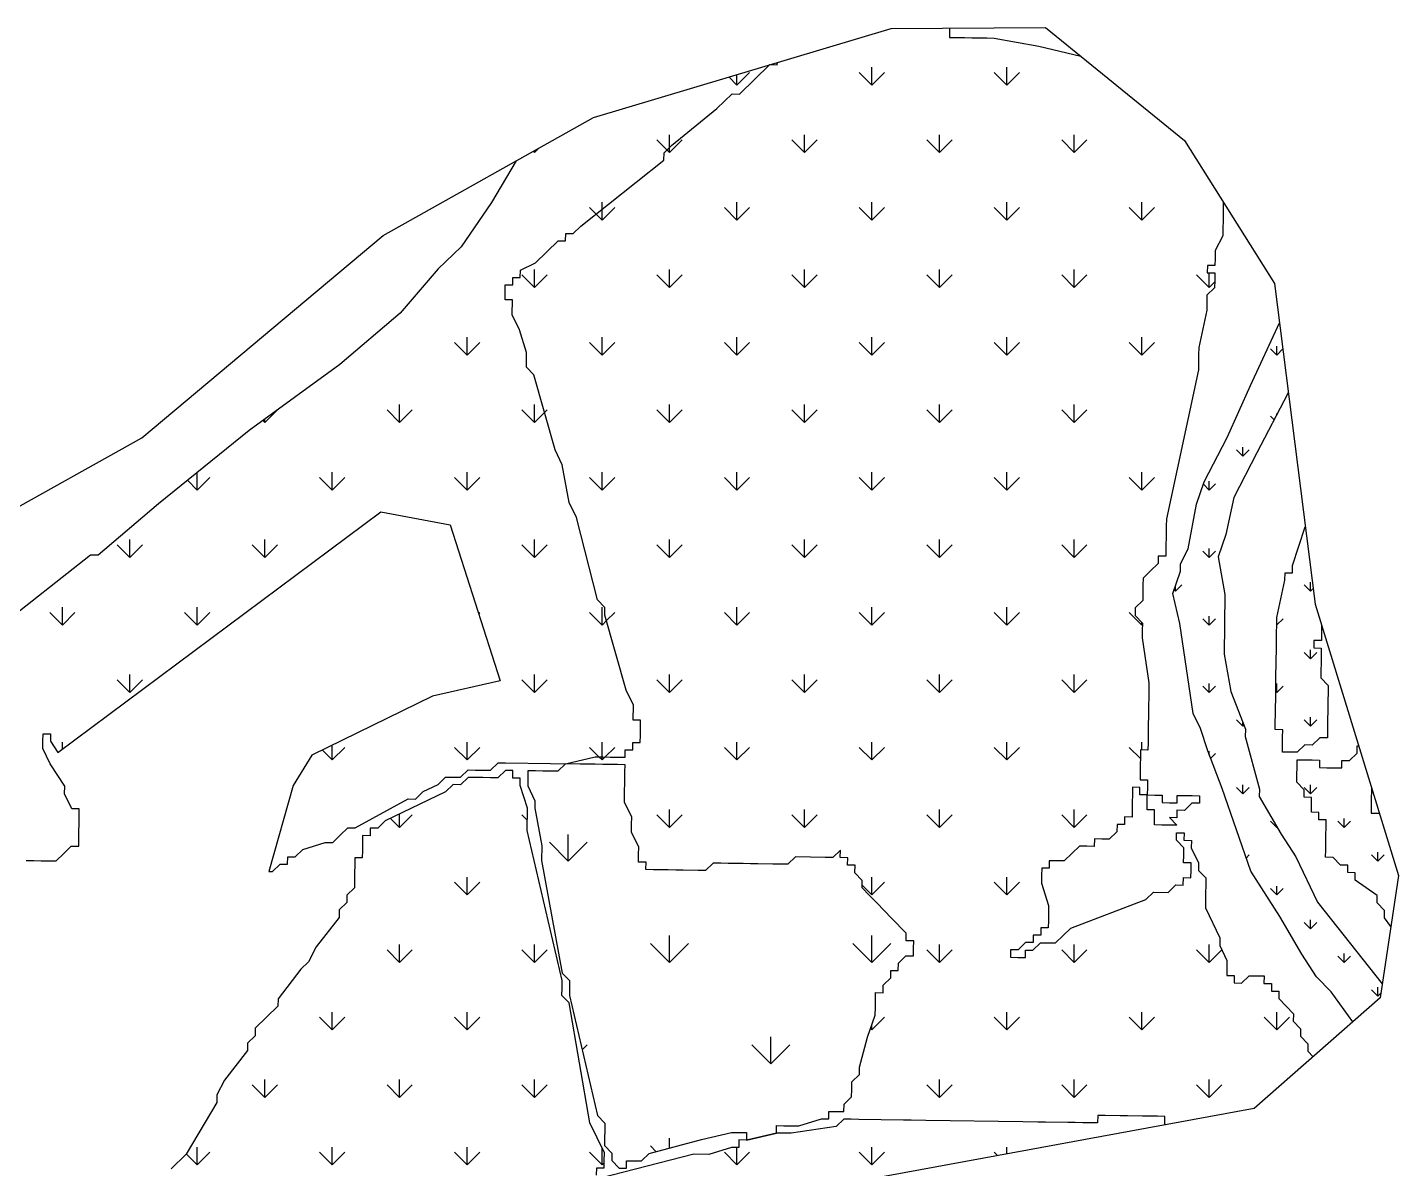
# Model space of a CAD drawing. Header units: metres. Extents: x 264905 to 276210, y 2136098 to 2155975.
# Drawn here: x 266695 to 267425, y 2155367 to 2155975 of the extents above; entities that cross this region are included whole.
import ezdxf

# ---------------------------------------------------------------- set-up
doc = ezdxf.new("R2010")
doc.units = ezdxf.units.M
doc.layers.add('MANGROOVES', color=112, linetype='Continuous')
doc.layers.add('village', color=3, linetype='Continuous')

msp = doc.modelspace()

# ---------------------------------------------------------------- linework, layer by layer
at = {"layer": 'MANGROOVES'}
for p, q in [((267186.01, 2155973.32), (267185.95, 2155969.35)), ((267186.02, 2155974.32), (267186.01, 2155973.32)), ((267185.95, 2155969.35), (267189.92, 2155969.29)), ((267189.92, 2155969.29), (267193.9, 2155969.23)), ((267193.9, 2155969.23), (267197.87, 2155969.17)), ((267197.87, 2155969.17), (267201.85, 2155969.11)), ((267201.85, 2155969.11), (267205.82, 2155969.05)), ((267205.82, 2155969.05), (267209.8, 2155968.99)), ((267209.8, 2155968.99), (267233.59, 2155964.66)), ((267233.59, 2155964.66), (267255.94, 2155959.34)), ((267074.18, 2155939.19), (267090.31, 2155954.86)), ((267090.31, 2155954.86), (267094.29, 2155954.8)), ((267094.29, 2155954.8), (267094.31, 2155956)), ((267062.14, 2155931.42), (267066.17, 2155935.34)), ((267066.17, 2155935.34), (267070.2, 2155939.25)), ((267070.2, 2155939.25), (267074.18, 2155939.19)), ((267037.99, 2155911.89), (267062.14, 2155931.42)), ((267033.9, 2155904), (267033.96, 2155907.98)), ((267033.96, 2155907.98), (267037.99, 2155911.89)), ((266955.18, 2155903.6), (266942.12, 2155881.51)), ((266989.64, 2155868.87), (267033.9, 2155904)), ((266942.12, 2155881.51), (266925.87, 2155857.89)), ((267331.75, 2155881.74), (267331.6, 2155871.75)), ((267331.6, 2155871.75), (267331.54, 2155867.77)), ((266981.58, 2155861.04), (266981.63, 2155865.01)), ((266981.63, 2155865.01), (266985.61, 2155864.96)), ((266985.61, 2155864.96), (266989.64, 2155868.87)), ((267331.49, 2155863.8), (267327.39, 2155855.91)), ((267331.54, 2155867.77), (267331.49, 2155863.8)), ((266925.87, 2155857.89), (266913.77, 2155846.14)), ((266965.5, 2155849.35), (266977.6, 2155861.1)), ((266977.6, 2155861.1), (266981.58, 2155861.04)), ((267327.39, 2155855.91), (267327.33, 2155851.93)), ((266957.49, 2155845.49), (266965.5, 2155849.35)), ((267323.3, 2155848.02), (267323.24, 2155844.04)), ((267327.27, 2155847.96), (267323.3, 2155848.02)), ((267327.33, 2155851.93), (267327.27, 2155847.96)), ((266913.77, 2155846.14), (266893.54, 2155822.58)), ((266953.4, 2155837.6), (266953.46, 2155841.57)), ((266953.46, 2155841.57), (266957.43, 2155841.51)), ((266957.43, 2155841.51), (266957.49, 2155845.49)), ((267323.24, 2155844.04), (267327.22, 2155843.98)), ((267327.16, 2155840.01), (267327.1, 2155836.03)), ((267327.22, 2155843.98), (267327.16, 2155840.01)), ((266949.3, 2155829.71), (266949.36, 2155833.68)), ((266949.36, 2155833.68), (266949.42, 2155837.66)), ((266949.42, 2155837.66), (266953.4, 2155837.6)), ((267327.1, 2155836.03), (267323.06, 2155832.11)), ((266953.28, 2155829.65), (266949.3, 2155829.71)), ((266953.16, 2155821.7), (266953.28, 2155829.65)), ((267323.06, 2155832.11), (267322.95, 2155824.16)), ((266893.54, 2155822.58), (266861.33, 2155795.22)), ((266957.02, 2155813.69), (266953.16, 2155821.7)), ((267322.95, 2155824.16), (267318.68, 2155804.34)), ((266960.82, 2155801.7), (266957.02, 2155813.69)), ((267346.21, 2155784.05), (267361.66, 2155817.49)), ((267318.68, 2155804.34), (267318.62, 2155800.37)), ((266960.7, 2155793.75), (266960.82, 2155801.7)), ((267318.56, 2155796.39), (267318.5, 2155792.42)), ((267318.62, 2155800.37), (267318.56, 2155796.39)), ((266861.33, 2155795.22), (266813.1, 2155760.15)), ((266964.61, 2155789.71), (266960.7, 2155793.75)), ((266975.95, 2155749.78), (266964.61, 2155789.71)), ((267318.5, 2155792.42), (267301.42, 2155713.14)), ((267333.87, 2155756.4), (267346.21, 2155784.05)), ((267366.02, 2155779.78), (267349.65, 2155748.21)), ((267366.35, 2155780.41), (267366.02, 2155779.78)), ((266813.1, 2155760.15), (266764.81, 2155721.1)), ((267321.59, 2155732.72), (267333.87, 2155756.4)), ((266979.81, 2155741.77), (266975.95, 2155749.78)), ((267349.65, 2155748.21), (267337.37, 2155724.54)), ((266983.49, 2155721.84), (266979.81, 2155741.77)), ((267317.44, 2155720.86), (267321.59, 2155732.72)), ((267337.37, 2155724.54), (267333.1, 2155704.72)), ((266711.16, 2155588.69), (266883.16, 2155716.84)), ((266764.81, 2155721.1), (266732.6, 2155693.75)), ((266883.16, 2155716.84), (266920.09, 2155709.93)), ((266987.34, 2155713.83), (266983.49, 2155721.84)), ((267313.11, 2155697.06), (267317.44, 2155720.86)), ((266920.09, 2155709.93), (266946.64, 2155626.83)), ((266998.62, 2155669.92), (266987.34, 2155713.83)), ((267301.36, 2155709.17), (267301.3, 2155705.19)), ((267301.42, 2155713.14), (267301.36, 2155709.17)), ((267368.64, 2155688.29), (267375.39, 2155708.83)), ((267301.3, 2155705.19), (267301.18, 2155697.24)), ((267333.1, 2155704.72), (267328.95, 2155692.85)), ((267301.18, 2155697.24), (267301.12, 2155693.26)), ((267309.02, 2155689.17), (267313.11, 2155697.06)), ((266728.62, 2155693.81), (266664.25, 2155643.07)), ((266732.6, 2155693.75), (266728.62, 2155693.81)), ((267297.09, 2155689.35), (267293.06, 2155685.43)), ((267297.15, 2155693.32), (267297.09, 2155689.35)), ((267301.12, 2155693.26), (267297.15, 2155693.32)), ((267308.96, 2155685.2), (267309.02, 2155689.17)), ((267328.95, 2155692.85), (267332.63, 2155672.91)), ((267368.58, 2155684.31), (267368.64, 2155688.29)), ((267289.02, 2155681.51), (267288.96, 2155677.54)), ((267293.06, 2155685.43), (267289.02, 2155681.51)), ((267304.8, 2155673.33), (267308.96, 2155685.2)), ((267360.28, 2155660.58), (267364.55, 2155680.39)), ((267364.55, 2155680.39), (267364.61, 2155684.37)), ((267364.61, 2155684.37), (267368.58, 2155684.31)), ((267288.9, 2155673.56), (267288.85, 2155669.59)), ((267288.96, 2155677.54), (267288.9, 2155673.56)), ((267308.54, 2155657.37), (267304.8, 2155673.33)), ((267332.63, 2155672.91), (267332.16, 2155641.11)), ((267002.53, 2155665.88), (266998.62, 2155669.92)), ((267002.48, 2155661.91), (267002.53, 2155665.88)), ((267284.81, 2155665.67), (267284.75, 2155661.7)), ((267288.85, 2155669.59), (267284.81, 2155665.67)), ((267013.81, 2155621.98), (267002.48, 2155661.91)), ((267284.75, 2155661.7), (267288.67, 2155657.66)), ((267288.67, 2155657.66), (267288.61, 2155653.69)), ((267312.16, 2155633.45), (267308.54, 2155657.37)), ((267360.22, 2155656.6), (267360.28, 2155660.58)), ((267288.61, 2155653.69), (267288.55, 2155649.71)), ((267360.1, 2155648.65), (267360.16, 2155652.62)), ((267360.16, 2155652.62), (267360.22, 2155656.6)), ((267384.01, 2155652.27), (267383.95, 2155648.29)), ((267384.07, 2155656.25), (267384.01, 2155652.27)), ((267384.07, 2155656.41), (267384.07, 2155656.25)), ((267288.55, 2155649.71), (267292.17, 2155625.8)), ((267359.8, 2155628.77), (267360.04, 2155644.67)), ((267360.04, 2155644.67), (267360.1, 2155648.65)), ((267379.97, 2155648.35), (267379.91, 2155644.38)), ((267379.91, 2155644.38), (267383.89, 2155644.32)), ((267383.95, 2155648.29), (267379.97, 2155648.35)), ((267383.89, 2155644.32), (267383.83, 2155640.34)), ((267332.16, 2155641.11), (267335.84, 2155621.17)), ((267383.77, 2155636.37), (267383.71, 2155632.39)), ((267383.83, 2155640.34), (267383.77, 2155636.37)), ((267315.79, 2155609.54), (267312.16, 2155633.45)), ((267359.75, 2155624.8), (267359.8, 2155628.77)), ((267383.71, 2155632.39), (267383.65, 2155628.42)), ((267383.65, 2155628.42), (267387.57, 2155624.38)), ((266946.64, 2155626.83), (266910.64, 2155618.69)), ((267017.67, 2155613.97), (267013.81, 2155621.98)), ((267292.11, 2155621.82), (267292.05, 2155617.85)), ((267292.17, 2155625.8), (267292.11, 2155621.82)), ((267335.84, 2155621.17), (267343.49, 2155601.18)), ((267359.51, 2155608.89), (267359.69, 2155620.82)), ((267359.69, 2155620.82), (267359.75, 2155624.8)), ((267387.57, 2155624.38), (267387.51, 2155620.41)), ((266910.64, 2155618.69), (266846.51, 2155587.25)), ((267017.55, 2155606.01), (267017.67, 2155613.97)), ((267291.99, 2155613.87), (267291.94, 2155609.9)), ((267292.05, 2155617.85), (267291.99, 2155613.87)), ((267387.45, 2155616.43), (267387.39, 2155612.46)), ((267387.51, 2155620.41), (267387.45, 2155616.43)), ((267291.94, 2155609.9), (267291.82, 2155601.94)), ((267319.64, 2155601.53), (267315.79, 2155609.54)), ((267359.45, 2155604.92), (267359.51, 2155608.89)), ((267387.39, 2155612.46), (267387.27, 2155604.5)), ((267021.52, 2155605.96), (267017.55, 2155606.01)), ((267021.41, 2155598), (267021.47, 2155601.98)), ((267021.47, 2155601.98), (267021.52, 2155605.96)), ((267291.82, 2155601.94), (267291.76, 2155597.97)), ((267323.44, 2155589.55), (267319.64, 2155601.53)), ((267343.49, 2155601.18), (267343.43, 2155597.2)), ((267359.39, 2155600.94), (267359.45, 2155604.92)), ((267363.37, 2155600.88), (267359.39, 2155600.94)), ((267363.31, 2155596.91), (267363.37, 2155600.88)), ((267387.22, 2155600.53), (267387.16, 2155596.55)), ((267387.27, 2155604.5), (267387.22, 2155600.53)), ((266703.24, 2155590.8), (266703.3, 2155594.77)), ((266703.3, 2155594.77), (266703.35, 2155598.75)), ((266703.35, 2155598.75), (266707.33, 2155598.69)), ((266707.33, 2155598.69), (266707.27, 2155594.71)), ((266707.27, 2155594.71), (266711.16, 2155588.69)), ((267017.31, 2155590.11), (267017.37, 2155594.09)), ((267017.37, 2155594.09), (267021.35, 2155594.03)), ((267021.35, 2155594.03), (267021.41, 2155598)), ((267291.7, 2155593.99), (267291.64, 2155590.02)), ((267291.76, 2155597.97), (267291.7, 2155593.99)), ((267343.43, 2155597.2), (267350.97, 2155569.26)), ((267363.19, 2155588.96), (267363.25, 2155592.93)), ((267363.25, 2155592.93), (267363.31, 2155596.91)), ((267375.17, 2155592.76), (267371.14, 2155588.84)), ((267379.15, 2155592.7), (267375.17, 2155592.76)), ((267383.18, 2155596.61), (267379.15, 2155592.7)), ((267387.16, 2155596.55), (267383.18, 2155596.61)), ((267402.94, 2155588.37), (267403, 2155592.34)), ((267403, 2155592.34), (267403.81, 2155592.33)), ((266707.09, 2155582.79), (266703.24, 2155590.8)), ((266846.51, 2155587.25), (266836.43, 2155571.2)), ((266981.42, 2155582.69), (266997.38, 2155586.43)), ((266997.38, 2155586.43), (267001.35, 2155586.37)), ((267001.35, 2155586.37), (267005.33, 2155586.31)), ((267005.33, 2155586.31), (267009.3, 2155586.25)), ((267009.3, 2155586.25), (267013.28, 2155586.2)), ((267013.28, 2155586.2), (267013.34, 2155590.17)), ((267013.34, 2155590.17), (267017.31, 2155590.11)), ((267287.61, 2155586.1), (267287.55, 2155582.13)), ((267287.67, 2155590.08), (267287.61, 2155586.1)), ((267291.64, 2155590.02), (267287.67, 2155590.08)), ((267331.1, 2155569.55), (267323.44, 2155589.55)), ((267367.16, 2155588.9), (267363.19, 2155588.96)), ((267371.14, 2155588.84), (267367.16, 2155588.9)), ((267371.02, 2155580.89), (267371.08, 2155584.86)), ((267371.08, 2155584.86), (267375.06, 2155584.8)), ((267375.06, 2155584.8), (267379.03, 2155584.75)), ((267379.03, 2155584.75), (267383, 2155584.69)), ((267383, 2155584.69), (267382.95, 2155580.71)), ((267394.87, 2155580.53), (267394.93, 2155584.51)), ((267394.93, 2155584.51), (267398.9, 2155584.45)), ((267398.9, 2155584.45), (267402.94, 2155588.37)), ((266714.87, 2155570.74), (266707.09, 2155582.79)), ((266925.65, 2155575.57), (266929.69, 2155579.48)), ((266929.69, 2155579.48), (266933.66, 2155579.42)), ((266933.66, 2155579.42), (266937.64, 2155579.37)), ((266937.64, 2155579.37), (266941.61, 2155579.31)), ((266941.61, 2155579.31), (266945.65, 2155583.22)), ((266949.56, 2155579.19), (266945.53, 2155575.27)), ((266945.65, 2155583.22), (266949.62, 2155583.16)), ((266953.54, 2155579.13), (266949.56, 2155579.19)), ((266949.62, 2155583.16), (266973.47, 2155582.81)), ((266953.48, 2155575.15), (266953.54, 2155579.13)), ((266961.49, 2155579.01), (266961.43, 2155575.04)), ((266965.46, 2155578.95), (266961.49, 2155579.01)), ((266969.44, 2155578.89), (266965.46, 2155578.95)), ((266977.39, 2155578.78), (266969.44, 2155578.89)), ((266973.47, 2155582.81), (266981.42, 2155582.69)), ((266981.42, 2155582.69), (266977.39, 2155578.78)), ((266989.37, 2155582.57), (266981.42, 2155582.69)), ((266997.32, 2155582.46), (266989.37, 2155582.57)), ((267001.3, 2155582.4), (266997.32, 2155582.46)), ((267005.27, 2155582.34), (267001.3, 2155582.4)), ((267009.25, 2155582.28), (267005.27, 2155582.34)), ((267013.22, 2155582.22), (267009.25, 2155582.28)), ((267013.1, 2155574.27), (267013.16, 2155578.24)), ((267013.16, 2155578.24), (267013.22, 2155582.22)), ((267287.49, 2155578.15), (267287.43, 2155574.18)), ((267287.55, 2155582.13), (267287.49, 2155578.15)), ((267370.96, 2155576.91), (267371.02, 2155580.89)), ((267382.95, 2155580.71), (267386.92, 2155580.65)), ((267386.92, 2155580.65), (267390.9, 2155580.59)), ((267390.9, 2155580.59), (267394.87, 2155580.53)), ((266714.81, 2155566.77), (266714.87, 2155570.74)), ((266836.43, 2155571.2), (266823.53, 2155525.39)), ((266905.66, 2155567.91), (266913.67, 2155571.77)), ((266913.67, 2155571.77), (266917.7, 2155575.68)), ((266921.62, 2155571.65), (266917.59, 2155567.73)), ((266917.7, 2155575.68), (266921.68, 2155575.63)), ((266925.6, 2155571.59), (266921.62, 2155571.65)), ((266921.68, 2155575.63), (266925.65, 2155575.57)), ((266929.63, 2155575.51), (266925.6, 2155571.59)), ((266933.6, 2155575.45), (266929.63, 2155575.51)), ((266937.58, 2155575.39), (266933.6, 2155575.45)), ((266941.55, 2155575.33), (266937.58, 2155575.39)), ((266945.53, 2155575.27), (266941.55, 2155575.33)), ((266957.45, 2155575.1), (266953.48, 2155575.15)), ((266957.39, 2155571.12), (266957.45, 2155575.1)), ((266961.19, 2155559.13), (266957.39, 2155571.12)), ((266961.43, 2155575.04), (266961.37, 2155571.06)), ((266961.37, 2155571.06), (266965.23, 2155563.05)), ((267012.98, 2155566.32), (267013.1, 2155574.27)), ((267283.4, 2155570.26), (267283.34, 2155566.28)), ((267287.37, 2155570.2), (267283.4, 2155570.26)), ((267287.31, 2155566.22), (267287.37, 2155570.2)), ((267287.43, 2155574.18), (267291.4, 2155574.12)), ((267291.35, 2155570.14), (267291.29, 2155566.16)), ((267291.4, 2155574.12), (267291.35, 2155570.14)), ((267370.9, 2155572.94), (267370.96, 2155576.91)), ((267374.82, 2155568.9), (267370.9, 2155572.94)), ((267410.62, 2155570.36), (267410.59, 2155568.37)), ((266718.66, 2155558.76), (266714.81, 2155566.77)), ((266869.59, 2155548.56), (266897.65, 2155564.05)), ((266917.59, 2155567.73), (266885.55, 2155552.3)), ((266897.65, 2155564.05), (266901.63, 2155563.99)), ((266901.63, 2155563.99), (266905.66, 2155567.91)), ((266965.23, 2155563.05), (266965.17, 2155559.07)), ((267012.93, 2155562.34), (267012.98, 2155566.32)), ((267283.34, 2155566.28), (267283.28, 2155562.31)), ((267291.29, 2155566.16), (267287.31, 2155566.22)), ((267291.23, 2155562.19), (267291.29, 2155566.16)), ((267291.29, 2155566.16), (267295.26, 2155566.11)), ((267295.26, 2155566.11), (267299.24, 2155566.05)), ((267299.24, 2155566.05), (267299.18, 2155562.07)), ((267307.13, 2155561.95), (267307.19, 2155565.93)), ((267307.19, 2155565.93), (267311.16, 2155565.87)), ((267311.16, 2155565.87), (267315.14, 2155565.81)), ((267315.14, 2155565.81), (267319.11, 2155565.75)), ((267319.11, 2155565.75), (267319.05, 2155561.78)), ((267346.35, 2155525.58), (267331.1, 2155569.55)), ((267350.97, 2155569.26), (267350.91, 2155565.28)), ((267350.91, 2155565.28), (267362.54, 2155545.23)), ((267374.76, 2155564.93), (267374.82, 2155568.9)), ((267378.73, 2155564.87), (267374.76, 2155564.93)), ((267378.68, 2155560.89), (267378.73, 2155564.87)), ((267410.53, 2155564.4), (267410.48, 2155560.42)), ((267410.59, 2155568.37), (267410.53, 2155564.4)), ((266722.64, 2155558.7), (266718.66, 2155558.76)), ((266722.58, 2155554.72), (266722.64, 2155558.7)), ((266961.02, 2155547.21), (266961.19, 2155559.13)), ((266965.17, 2155559.07), (266968.85, 2155539.14)), ((267016.78, 2155554.33), (267012.93, 2155562.34)), ((267283.22, 2155558.33), (267283.16, 2155554.36)), ((267283.28, 2155562.31), (267283.22, 2155558.33)), ((267291.17, 2155558.21), (267291.23, 2155562.19)), ((267295.14, 2155558.15), (267291.17, 2155558.21)), ((267295.08, 2155554.18), (267295.14, 2155558.15)), ((267299.18, 2155562.07), (267303.15, 2155562.01)), ((267303.15, 2155562.01), (267307.13, 2155561.95)), ((267307.07, 2155557.98), (267307.01, 2155554)), ((267311.04, 2155557.92), (267307.07, 2155557.98)), ((267315.08, 2155561.84), (267311.04, 2155557.92)), ((267319.05, 2155561.78), (267315.08, 2155561.84)), ((267378.62, 2155556.92), (267378.68, 2155560.89)), ((267382.59, 2155556.86), (267378.62, 2155556.92)), ((267382.53, 2155552.88), (267382.59, 2155556.86)), ((267410.48, 2155560.42), (267410.42, 2155556.44)), ((267410.42, 2155556.44), (267414.39, 2155556.39)), ((267414.39, 2155556.39), (267414.89, 2155556.38)), ((266722.46, 2155546.77), (266722.52, 2155550.75)), ((266722.52, 2155550.75), (266722.58, 2155554.72)), ((266861.58, 2155544.71), (266865.62, 2155548.62)), ((266865.62, 2155548.62), (266869.59, 2155548.56)), ((266877.54, 2155548.45), (266877.48, 2155544.47)), ((266881.52, 2155548.39), (266877.54, 2155548.45)), ((266885.55, 2155552.3), (266881.52, 2155548.39)), ((267016.66, 2155546.38), (267016.72, 2155550.36)), ((267016.72, 2155550.36), (267016.78, 2155554.33)), ((267275.15, 2155550.5), (267275.09, 2155546.52)), ((267279.13, 2155550.44), (267275.15, 2155550.5)), ((267279.19, 2155554.42), (267279.13, 2155550.44)), ((267283.16, 2155554.36), (267279.19, 2155554.42)), ((267295.03, 2155550.2), (267295.08, 2155554.18)), ((267299, 2155550.14), (267295.03, 2155550.2)), ((267302.98, 2155550.09), (267299, 2155550.14)), ((267306.95, 2155550.03), (267302.98, 2155550.09)), ((267307.01, 2155554), (267303.03, 2155554.06)), ((267303.03, 2155554.06), (267306.95, 2155550.03)), ((267386.51, 2155552.82), (267382.53, 2155552.88)), ((267386.39, 2155544.87), (267386.45, 2155548.85)), ((267386.45, 2155548.85), (267386.51, 2155552.82)), ((266722.34, 2155538.82), (266722.4, 2155542.8)), ((266722.4, 2155542.8), (266722.46, 2155546.77)), ((266841.59, 2155537.05), (266853.58, 2155540.85)), ((266853.58, 2155540.85), (266857.55, 2155540.79)), ((266857.55, 2155540.79), (266861.58, 2155544.71)), ((266873.45, 2155540.55), (266873.39, 2155536.58)), ((266873.51, 2155544.53), (266873.45, 2155540.55)), ((266877.48, 2155544.47), (266873.51, 2155544.53)), ((266979.71, 2155467.4), (266961.02, 2155547.21)), ((267020.52, 2155538.37), (267016.66, 2155546.38)), ((267263.11, 2155542.72), (267263.05, 2155538.75)), ((267267.08, 2155542.67), (267263.11, 2155542.72)), ((267271.06, 2155542.61), (267267.08, 2155542.67)), ((267275.09, 2155546.52), (267271.06, 2155542.61)), ((267306.83, 2155542.08), (267306.89, 2155546.05)), ((267310.75, 2155538.04), (267306.83, 2155542.08)), ((267306.89, 2155546.05), (267310.87, 2155545.99)), ((267310.87, 2155545.99), (267310.81, 2155542.02)), ((267310.81, 2155542.02), (267314.78, 2155541.96)), ((267314.78, 2155541.96), (267314.72, 2155537.98)), ((267362.54, 2155545.23), (267370.31, 2155533.18)), ((267386.27, 2155536.92), (267386.33, 2155540.9)), ((267386.33, 2155540.9), (267386.39, 2155544.87)), ((266710.3, 2155531.05), (266714.34, 2155534.96)), ((266714.34, 2155534.96), (266718.37, 2155538.88)), ((266718.37, 2155538.88), (266722.34, 2155538.82)), ((266837.56, 2155533.13), (266841.59, 2155537.05)), ((266873.39, 2155536.58), (266873.33, 2155532.6)), ((266968.85, 2155539.14), (266968.73, 2155531.19)), ((267020.4, 2155530.42), (267020.46, 2155534.4)), ((267020.46, 2155534.4), (267020.52, 2155538.37)), ((267127.84, 2155536.78), (267123.81, 2155532.86)), ((267127.78, 2155532.8), (267127.84, 2155536.78)), ((267255.1, 2155538.87), (267247.03, 2155531.03)), ((267259.07, 2155538.81), (267255.1, 2155538.87)), ((267263.05, 2155538.75), (267259.07, 2155538.81)), ((267310.63, 2155530.09), (267310.69, 2155534.07)), ((267310.69, 2155534.07), (267310.75, 2155538.04)), ((267314.72, 2155537.98), (267318.58, 2155529.97)), ((267386.21, 2155532.95), (267386.27, 2155536.92)), ((266694.4, 2155531.28), (266698.38, 2155531.22)), ((266698.38, 2155531.22), (266702.35, 2155531.16)), ((266702.35, 2155531.16), (266706.33, 2155531.1)), ((266706.33, 2155531.1), (266710.3, 2155531.05)), ((266825.52, 2155525.36), (266829.55, 2155529.28)), ((266829.55, 2155529.28), (266833.52, 2155529.22)), ((266833.52, 2155529.22), (266833.58, 2155533.19)), ((266833.58, 2155533.19), (266837.56, 2155533.13)), ((266869.3, 2155528.69), (266869.24, 2155524.71)), ((266869.36, 2155532.66), (266869.3, 2155528.69)), ((266873.33, 2155532.6), (266869.36, 2155532.66)), ((266968.73, 2155531.19), (266979.77, 2155471.38)), ((267024.38, 2155530.36), (267020.4, 2155530.42)), ((267024.32, 2155526.39), (267024.38, 2155530.36)), ((267028.29, 2155526.33), (267024.32, 2155526.39)), ((267032.27, 2155526.27), (267028.29, 2155526.33)), ((267036.24, 2155526.21), (267032.27, 2155526.27)), ((267040.22, 2155526.15), (267036.24, 2155526.21)), ((267044.19, 2155526.09), (267040.22, 2155526.15)), ((267052.14, 2155525.97), (267044.19, 2155526.09)), ((267056.12, 2155525.91), (267052.14, 2155525.97)), ((267060.15, 2155529.83), (267056.12, 2155525.91)), ((267064.13, 2155529.77), (267060.15, 2155529.83)), ((267068.1, 2155529.71), (267064.13, 2155529.77)), ((267076.05, 2155529.59), (267068.1, 2155529.71)), ((267080.03, 2155529.54), (267076.05, 2155529.59)), ((267084, 2155529.48), (267080.03, 2155529.54)), ((267091.95, 2155529.36), (267084, 2155529.48)), ((267095.93, 2155529.3), (267091.95, 2155529.36)), ((267099.9, 2155529.24), (267095.93, 2155529.3)), ((267103.94, 2155533.16), (267099.9, 2155529.24)), ((267111.89, 2155533.04), (267103.94, 2155533.16)), ((267119.84, 2155532.92), (267111.89, 2155533.04)), ((267123.81, 2155532.86), (267119.84, 2155532.92)), ((267131.76, 2155532.74), (267127.78, 2155532.8)), ((267131.7, 2155528.77), (267131.76, 2155532.74)), ((267135.68, 2155528.71), (267131.7, 2155528.77)), ((267135.62, 2155524.73), (267135.68, 2155528.71)), ((267235.05, 2155527.24), (267234.99, 2155523.26)), ((267239.02, 2155527.18), (267235.05, 2155527.24)), ((267239.08, 2155531.15), (267239.02, 2155527.18)), ((267243.06, 2155531.09), (267239.08, 2155531.15)), ((267247.03, 2155531.03), (267243.06, 2155531.09)), ((267314.61, 2155530.03), (267310.63, 2155530.09)), ((267314.49, 2155522.08), (267314.55, 2155526.06)), ((267314.55, 2155526.06), (267314.61, 2155530.03)), ((267318.58, 2155529.97), (267318.52, 2155526)), ((267318.52, 2155526), (267322.44, 2155521.96)), ((267370.31, 2155533.18), (267381.88, 2155509.15)), ((267390.19, 2155532.89), (267386.21, 2155532.95)), ((267394.1, 2155528.85), (267390.19, 2155532.89)), ((267398.08, 2155528.79), (267394.1, 2155528.85)), ((267398.02, 2155524.82), (267398.08, 2155528.79)), ((266823.53, 2155525.39), (266825.52, 2155525.36)), ((266869.18, 2155520.74), (266869.12, 2155516.76)), ((266869.24, 2155524.71), (266869.18, 2155520.74)), ((267139.53, 2155520.7), (267135.62, 2155524.73)), ((267139.47, 2155516.72), (267139.53, 2155520.7)), ((267234.99, 2155523.26), (267234.93, 2155519.28)), ((267234.93, 2155519.28), (267238.73, 2155507.3)), ((267310.45, 2155518.16), (267310.51, 2155522.14)), ((267310.51, 2155522.14), (267314.49, 2155522.08)), ((267322.44, 2155521.96), (267322.38, 2155517.99)), ((267361.89, 2155501.49), (267346.35, 2155525.58)), ((267401.99, 2155524.76), (267398.02, 2155524.82)), ((267401.94, 2155520.78), (267401.99, 2155524.76)), ((267413.74, 2155512.65), (267401.94, 2155520.78)), ((266865.09, 2155512.84), (266865.03, 2155508.87)), ((266869.12, 2155516.76), (266865.09, 2155512.84)), ((267143.39, 2155512.69), (267139.47, 2155516.72)), ((267147.31, 2155508.66), (267143.39, 2155512.69)), ((267290.46, 2155510.51), (267294.5, 2155514.42)), ((267294.5, 2155514.42), (267302.44, 2155514.31)), ((267302.44, 2155514.31), (267306.48, 2155518.22)), ((267306.48, 2155518.22), (267310.45, 2155518.16)), ((267322.32, 2155514.01), (267322.2, 2155506.06)), ((267322.38, 2155517.99), (267322.32, 2155514.01)), ((267413.68, 2155508.68), (267413.74, 2155512.65)), ((266860.99, 2155504.95), (266860.94, 2155500.98)), ((266865.03, 2155508.87), (266860.99, 2155504.95)), ((267151.22, 2155504.62), (267147.31, 2155508.66)), ((267155.14, 2155500.59), (267151.22, 2155504.62)), ((267238.73, 2155507.3), (267238.67, 2155503.32)), ((267250.48, 2155495.2), (267290.46, 2155510.51)), ((267322.2, 2155506.06), (267329.92, 2155490.04)), ((267381.88, 2155509.15), (267416.42, 2155465.63)), ((267417.6, 2155504.64), (267413.68, 2155508.68)), ((267417.54, 2155500.67), (267417.6, 2155504.64)), ((266860.94, 2155500.98), (266848.77, 2155485.25)), ((267162.97, 2155492.52), (267155.14, 2155500.59)), ((267238.61, 2155499.35), (267238.55, 2155495.37)), ((267238.67, 2155503.32), (267238.61, 2155499.35)), ((267373.52, 2155481.44), (267361.89, 2155501.49)), ((267420.99, 2155496.1), (267417.54, 2155500.67)), ((267162.91, 2155488.54), (267162.97, 2155492.52)), ((267230.54, 2155491.51), (267230.48, 2155487.54)), ((267234.52, 2155491.46), (267230.54, 2155491.51)), ((267234.58, 2155495.43), (267234.52, 2155491.46)), ((267238.55, 2155495.37), (267234.58, 2155495.43)), ((267242.41, 2155487.36), (267246.44, 2155491.28)), ((267246.44, 2155491.28), (267250.48, 2155495.2)), ((267329.92, 2155490.04), (267329.86, 2155486.06)), ((266848.77, 2155485.25), (266844.68, 2155477.36)), ((267166.89, 2155488.48), (267162.91, 2155488.54)), ((267166.77, 2155480.53), (267166.83, 2155484.51)), ((267166.83, 2155484.51), (267166.89, 2155488.48)), ((267218.5, 2155483.74), (267218.44, 2155479.76)), ((267222.47, 2155483.68), (267218.5, 2155483.74)), ((267226.51, 2155487.6), (267222.47, 2155483.68)), ((267226.39, 2155479.65), (267226.45, 2155483.62)), ((267226.45, 2155483.62), (267230.42, 2155483.56)), ((267230.48, 2155487.54), (267226.51, 2155487.6)), ((267230.42, 2155483.56), (267234.46, 2155487.48)), ((267234.46, 2155487.48), (267238.43, 2155487.42)), ((267238.43, 2155487.42), (267242.41, 2155487.36)), ((267329.86, 2155486.06), (267333.71, 2155478.05)), ((266844.68, 2155477.36), (266840.65, 2155473.44)), ((267158.7, 2155472.7), (267158.76, 2155476.67)), ((267158.76, 2155476.67), (267162.79, 2155480.59)), ((267162.79, 2155480.59), (267166.77, 2155480.53)), ((267218.44, 2155479.76), (267222.42, 2155479.71)), ((267222.42, 2155479.71), (267226.39, 2155479.65)), ((267333.71, 2155478.05), (267333.65, 2155474.08)), ((267381.29, 2155469.4), (267373.52, 2155481.44)), ((266840.65, 2155473.44), (266828.49, 2155457.72)), ((266979.77, 2155471.38), (266983.69, 2155467.34)), ((267150.63, 2155464.87), (267154.67, 2155468.78)), ((267154.67, 2155468.78), (267154.72, 2155472.76)), ((267154.72, 2155472.76), (267158.7, 2155472.7)), ((267333.65, 2155474.08), (267333.6, 2155470.1)), ((267333.6, 2155470.1), (267337.57, 2155470.04)), ((267337.57, 2155470.04), (267337.51, 2155466.07)), ((267341.49, 2155466.01), (267345.52, 2155469.93)), ((267345.52, 2155469.93), (267349.49, 2155469.87)), ((267349.49, 2155469.87), (267353.47, 2155469.81)), ((267353.47, 2155469.81), (267353.41, 2155465.83)), ((267389.13, 2155461.33), (267381.29, 2155469.4)), ((266979.59, 2155459.45), (266979.65, 2155463.43)), ((266979.65, 2155463.43), (266979.71, 2155467.4)), ((266983.63, 2155463.37), (266983.57, 2155459.39)), ((266983.69, 2155467.34), (266983.63, 2155463.37)), ((267146.54, 2155456.97), (267146.6, 2155460.95)), ((267146.6, 2155460.95), (267150.57, 2155460.89)), ((267150.57, 2155460.89), (267150.63, 2155464.87)), ((267337.51, 2155466.07), (267341.49, 2155466.01)), ((267353.41, 2155465.83), (267357.39, 2155465.77)), ((267357.39, 2155465.77), (267357.33, 2155461.8)), ((267357.33, 2155461.8), (267361.3, 2155461.74)), ((267361.3, 2155461.74), (267361.24, 2155457.76)), ((267400.72, 2155445.37), (267389.13, 2155461.33)), ((266828.43, 2155453.74), (266816.33, 2155441.99)), ((266828.49, 2155457.72), (266828.43, 2155453.74)), ((266983.51, 2155455.42), (266979.59, 2155459.45)), ((266994.49, 2155391.63), (266983.51, 2155455.42)), ((266983.57, 2155459.39), (266998.52, 2155395.55)), ((267146.42, 2155449.02), (267146.48, 2155453)), ((267146.48, 2155453), (267146.54, 2155456.97)), ((267361.24, 2155457.76), (267365.16, 2155453.73)), ((267365.16, 2155453.73), (267369.07, 2155449.69)), ((267142.27, 2155437.15), (267146.42, 2155449.02)), ((267369.07, 2155449.69), (267369.02, 2155445.72)), ((267369.02, 2155445.72), (267372.93, 2155441.68)), ((266816.33, 2155441.99), (266816.27, 2155438.02)), ((267372.93, 2155441.68), (267372.87, 2155437.71)), ((266812.23, 2155434.1), (266812.17, 2155430.12)), ((266816.27, 2155438.02), (266812.23, 2155434.1)), ((267138.06, 2155421.31), (267142.27, 2155437.15)), ((267372.87, 2155437.71), (267376.79, 2155433.67)), ((267376.79, 2155433.67), (267376.73, 2155429.7)), ((266812.17, 2155430.12), (266800.01, 2155414.4)), ((267376.73, 2155429.7), (267379.57, 2155426.78)), ((267133.97, 2155413.42), (267138, 2155417.34)), ((267138, 2155417.34), (267138.06, 2155421.31)), ((266800.01, 2155414.4), (266795.92, 2155406.51)), ((267133.85, 2155405.47), (267133.91, 2155409.44)), ((267133.91, 2155409.44), (267133.97, 2155413.42)), ((266795.86, 2155402.53), (266779.55, 2155374.94)), ((266795.92, 2155406.51), (266795.86, 2155402.53)), ((267129.81, 2155401.55), (267133.85, 2155405.47)), ((266998.52, 2155395.55), (267002.44, 2155391.51)), ((267121.75, 2155393.72), (267121.8, 2155397.69)), ((267121.8, 2155397.69), (267125.78, 2155397.64)), ((267125.78, 2155397.64), (267129.75, 2155397.58)), ((267129.75, 2155397.58), (267129.81, 2155401.55)), ((267264.9, 2155395.57), (267264.84, 2155391.6)), ((267268.88, 2155395.51), (267264.9, 2155395.57)), ((267276.83, 2155395.39), (267268.88, 2155395.51)), ((267280.8, 2155395.33), (267276.83, 2155395.39)), ((267288.75, 2155395.22), (267280.8, 2155395.33)), ((267292.73, 2155395.16), (267288.75, 2155395.22)), ((267296.7, 2155395.1), (267292.73, 2155395.16)), ((267300.68, 2155395.04), (267296.7, 2155395.1)), ((267300.62, 2155391.06), (267300.68, 2155395.04)), ((266998.35, 2155383.62), (266994.49, 2155391.63)), ((267002.44, 2155391.51), (267002.26, 2155379.59)), ((267093.8, 2155386.18), (267093.86, 2155390.16)), ((267093.86, 2155390.16), (267097.84, 2155390.1)), ((267097.84, 2155390.1), (267101.81, 2155390.04)), ((267125.66, 2155389.68), (267101.75, 2155386.06)), ((267101.81, 2155390.04), (267105.79, 2155389.98)), ((267105.79, 2155389.98), (267117.77, 2155393.78)), ((267117.77, 2155393.78), (267121.75, 2155393.72)), ((267129.7, 2155393.6), (267125.66, 2155389.68)), ((267133.67, 2155393.54), (267129.7, 2155393.6)), ((267137.64, 2155393.48), (267133.67, 2155393.54)), ((267161.49, 2155393.13), (267137.64, 2155393.48)), ((267165.47, 2155393.07), (267161.49, 2155393.13)), ((267173.42, 2155392.95), (267165.47, 2155393.07)), ((267225.09, 2155392.19), (267173.42, 2155392.95)), ((267233.04, 2155392.07), (267225.09, 2155392.19)), ((267237.02, 2155392.01), (267233.04, 2155392.07)), ((267248.94, 2155391.83), (267237.02, 2155392.01)), ((267252.92, 2155391.77), (267248.94, 2155391.83)), ((267256.89, 2155391.71), (267252.92, 2155391.77)), ((267260.87, 2155391.65), (267256.89, 2155391.71)), ((267264.84, 2155391.6), (267260.87, 2155391.65)), ((267301.07, 2155390.59), (267300.62, 2155391.06)), ((267002.2, 2155375.61), (266998.35, 2155383.62)), ((267026.05, 2155375.26), (267053.99, 2155382.79)), ((267053.99, 2155382.79), (267069.95, 2155386.53)), ((267069.95, 2155386.53), (267073.93, 2155386.48)), ((267073.87, 2155382.5), (267073.81, 2155378.52)), ((267077.84, 2155382.44), (267073.87, 2155382.5)), ((267073.93, 2155386.48), (267077.9, 2155386.42)), ((267077.9, 2155386.42), (267077.84, 2155382.44)), ((267077.84, 2155382.44), (267093.8, 2155386.18)), ((267093.8, 2155386.18), (267077.84, 2155382.44)), ((267077.84, 2155382.44), (267093.8, 2155386.18)), ((267097.78, 2155386.12), (267093.8, 2155386.18)), ((267101.75, 2155386.06), (267097.78, 2155386.12)), ((266779.55, 2155374.94), (266771.48, 2155367.1)), ((267049.9, 2155374.9), (266962.1, 2155352.35)), ((267002.14, 2155371.63), (267002.2, 2155375.61)), ((267002.26, 2155379.59), (267006.18, 2155375.55)), ((267006.18, 2155375.55), (267006.12, 2155371.58)), ((267022.02, 2155371.34), (267026.05, 2155375.26)), ((267057.85, 2155374.78), (267049.9, 2155374.9)), ((267069.84, 2155378.58), (267057.85, 2155374.78)), ((267073.81, 2155378.52), (267069.84, 2155378.58)), ((266998.05, 2155363.74), (266998.11, 2155367.72)), ((266998.11, 2155367.72), (267002.09, 2155367.66)), ((267002.09, 2155367.66), (267002.14, 2155371.63)), ((267006.12, 2155371.58), (267010.04, 2155367.54)), ((267010.04, 2155367.54), (267014.01, 2155367.48)), ((267014.01, 2155367.48), (267014.07, 2155371.46)), ((267014.07, 2155371.46), (267022.02, 2155371.34))]:
    msp.add_line(p, q, dxfattribs=at)
at = {"layer": 'MANGROOVES', "linetype": 'Continuous'}
for p, q in [((267072.82, 2155943.97), (267079.55, 2155950.7)), ((267072.82, 2155943.97), (267072.82, 2155949.56)), ((267144.66, 2155943.97), (267137.92, 2155950.7)), ((267144.66, 2155943.97), (267144.66, 2155953.49)), ((267144.66, 2155943.97), (267151.39, 2155950.7)), ((267216.5, 2155943.97), (267209.77, 2155950.7)), ((267216.5, 2155943.97), (267216.5, 2155953.49)), ((267216.5, 2155943.97), (267223.24, 2155950.7)), ((267072.82, 2155943.97), (267068.51, 2155948.27)), ((267035.48, 2155909.46), (267030.16, 2155914.78)), ((267036.9, 2155910.83), (267036.9, 2155917.57)), ((267036.9, 2155908.05), (267043.63, 2155914.78)), ((267108.74, 2155908.05), (267102, 2155914.78)), ((267108.74, 2155908.05), (267108.74, 2155917.57)), ((267108.74, 2155908.05), (267115.47, 2155914.78)), ((267180.58, 2155908.05), (267173.84, 2155914.78)), ((267180.58, 2155908.05), (267180.58, 2155917.57)), ((267180.58, 2155908.05), (267187.32, 2155914.78)), ((267252.42, 2155908.05), (267245.69, 2155914.78)), ((267252.42, 2155908.05), (267252.42, 2155917.57)), ((267252.42, 2155908.05), (267259.16, 2155914.78)), ((266965.05, 2155908.05), (266964.36, 2155908.74)), ((266965.05, 2155908.05), (266967.5, 2155910.5)), ((266965.05, 2155908.05), (266965.05, 2155909.13)), ((267036.9, 2155908.05), (267035.48, 2155909.46)), ((267036.9, 2155908.05), (267036.9, 2155910.83)), ((266997.77, 2155875.33), (266994.24, 2155878.86)), ((267000.97, 2155877.87), (267000.97, 2155881.65)), ((267000.97, 2155872.13), (267007.71, 2155878.86)), ((267000.97, 2155872.13), (267000.97, 2155877.87)), ((267072.82, 2155872.13), (267066.08, 2155878.86)), ((267072.82, 2155872.13), (267072.82, 2155881.65)), ((267072.82, 2155872.13), (267079.55, 2155878.86)), ((267144.66, 2155872.13), (267137.92, 2155878.86)), ((267144.66, 2155872.13), (267144.66, 2155881.65)), ((267144.66, 2155872.13), (267151.39, 2155878.86)), ((267216.5, 2155872.13), (267209.77, 2155878.86)), ((267216.5, 2155872.13), (267216.5, 2155881.65)), ((267216.5, 2155872.13), (267223.24, 2155878.86)), ((267288.34, 2155872.13), (267281.61, 2155878.86)), ((267288.34, 2155872.13), (267288.34, 2155881.65)), ((267288.34, 2155872.13), (267295.08, 2155878.86)), ((267000.97, 2155872.13), (266997.77, 2155875.33)), ((266965.05, 2155836.21), (266958.32, 2155842.94)), ((266965.05, 2155836.21), (266965.05, 2155845.73)), ((266965.05, 2155836.21), (266971.79, 2155842.94)), ((267036.9, 2155836.21), (267030.16, 2155842.94)), ((267036.9, 2155836.21), (267036.9, 2155845.73)), ((267036.9, 2155836.21), (267043.63, 2155842.94)), ((267108.74, 2155836.21), (267102, 2155842.94)), ((267108.74, 2155836.21), (267108.74, 2155845.73)), ((267108.74, 2155836.21), (267115.47, 2155842.94)), ((267180.58, 2155836.21), (267173.84, 2155842.94)), ((267180.58, 2155836.21), (267180.58, 2155845.73)), ((267180.58, 2155836.21), (267187.32, 2155842.94)), ((267252.42, 2155836.21), (267245.69, 2155842.94)), ((267252.42, 2155836.21), (267252.42, 2155845.73)), ((267252.42, 2155836.21), (267259.16, 2155842.94)), ((267324.26, 2155836.21), (267317.53, 2155842.94)), ((267324.26, 2155836.21), (267324.26, 2155844.02)), ((267324.26, 2155836.21), (267327.14, 2155839.08)), ((266929.13, 2155800.28), (266922.4, 2155807.02)), ((266929.13, 2155800.28), (266929.13, 2155809.81)), ((266929.13, 2155800.28), (266935.87, 2155807.02)), ((267000.97, 2155800.28), (266994.24, 2155807.02)), ((267000.97, 2155800.28), (267000.97, 2155809.81)), ((267000.97, 2155800.28), (267007.71, 2155807.02)), ((267072.82, 2155800.28), (267066.08, 2155807.02)), ((267072.82, 2155800.28), (267072.82, 2155809.81)), ((267072.82, 2155800.28), (267079.55, 2155807.02)), ((267144.66, 2155800.28), (267137.92, 2155807.02)), ((267144.66, 2155800.28), (267144.66, 2155809.81)), ((267144.66, 2155800.28), (267151.39, 2155807.02)), ((267216.5, 2155800.28), (267209.77, 2155807.02)), ((267216.5, 2155800.28), (267216.5, 2155809.81)), ((267216.5, 2155800.28), (267223.24, 2155807.02)), ((267288.34, 2155800.28), (267281.61, 2155807.02)), ((267288.34, 2155800.28), (267288.34, 2155809.81)), ((267288.34, 2155800.28), (267295.08, 2155807.02)), ((267360.19, 2155800.28), (267356.82, 2155803.65)), ((267360.19, 2155800.28), (267360.19, 2155805.05)), ((267360.19, 2155800.28), (267363.42, 2155803.52)), ((266821.37, 2155764.36), (266827.99, 2155770.98)), ((266893.21, 2155764.36), (266886.48, 2155771.1)), ((266893.21, 2155764.36), (266893.21, 2155773.89)), ((266893.21, 2155764.36), (266899.95, 2155771.1)), ((266965.05, 2155764.36), (266958.32, 2155771.1)), ((266965.05, 2155764.36), (266965.05, 2155773.89)), ((266965.05, 2155764.36), (266970.32, 2155769.63)), ((266970.32, 2155769.63), (266971.79, 2155771.1)), ((267036.9, 2155764.36), (267030.16, 2155771.1)), ((267036.9, 2155764.36), (267036.9, 2155773.89)), ((267036.9, 2155764.36), (267043.63, 2155771.1)), ((267108.74, 2155764.36), (267102, 2155771.1)), ((267108.74, 2155764.36), (267108.74, 2155773.89)), ((267108.74, 2155764.36), (267115.47, 2155771.1)), ((267180.58, 2155764.36), (267173.84, 2155771.1)), ((267180.58, 2155764.36), (267180.58, 2155773.89)), ((267180.58, 2155764.36), (267187.32, 2155771.1)), ((267252.42, 2155764.36), (267245.69, 2155771.1)), ((267252.42, 2155764.36), (267252.42, 2155773.89)), ((267252.42, 2155764.36), (267259.16, 2155771.1)), ((267358.76, 2155765.79), (267356.82, 2155767.73)), ((267360.19, 2155768.53), (267360.19, 2155769.13)), ((266821.37, 2155764.36), (266820.32, 2155765.41)), ((266821.37, 2155764.36), (266821.37, 2155766.17)), ((267342.22, 2155746.4), (267338.86, 2155749.77)), ((267342.22, 2155746.4), (267342.22, 2155751.17)), ((267342.22, 2155746.4), (267345.59, 2155749.77)), ((266785.45, 2155728.44), (266785.45, 2155737.8)), ((266857.29, 2155728.44), (266857.29, 2155737.97)), ((266929.13, 2155728.44), (266929.13, 2155737.97)), ((267000.97, 2155728.44), (267000.97, 2155737.97)), ((267072.82, 2155728.44), (267072.82, 2155737.97)), ((267144.66, 2155728.44), (267144.66, 2155737.97)), ((267216.5, 2155728.44), (267216.5, 2155737.97)), ((267288.34, 2155728.44), (267288.34, 2155737.97)), ((266785.45, 2155728.44), (266780.28, 2155733.61)), ((266785.45, 2155728.44), (266792.18, 2155735.18)), ((266857.29, 2155728.44), (266850.56, 2155735.18)), ((266857.29, 2155728.44), (266864.03, 2155735.18)), ((266929.13, 2155728.44), (266922.4, 2155735.18)), ((266929.13, 2155728.44), (266935.87, 2155735.18)), ((267000.97, 2155728.44), (266994.24, 2155735.18)), ((267000.97, 2155728.44), (267007.71, 2155735.18)), ((267072.82, 2155728.44), (267066.08, 2155735.18)), ((267072.82, 2155728.44), (267079.55, 2155735.18)), ((267144.66, 2155728.44), (267137.92, 2155735.18)), ((267144.66, 2155728.44), (267151.39, 2155735.18)), ((267216.5, 2155728.44), (267209.77, 2155735.18)), ((267216.5, 2155728.44), (267223.24, 2155735.18)), ((267288.34, 2155728.44), (267281.61, 2155735.18)), ((267288.34, 2155728.44), (267295.08, 2155735.18)), ((267324.26, 2155728.44), (267321.17, 2155731.53)), ((267324.26, 2155728.44), (267324.26, 2155733.2)), ((267324.26, 2155728.44), (267327.63, 2155731.81)), ((266749.53, 2155692.52), (266749.53, 2155702.05)), ((266821.37, 2155692.52), (266821.37, 2155702.05)), ((266965.05, 2155692.52), (266965.05, 2155702.05)), ((267036.9, 2155692.52), (267036.9, 2155702.05)), ((267108.74, 2155692.52), (267108.74, 2155702.05)), ((267180.58, 2155692.52), (267180.58, 2155702.05)), ((267252.42, 2155692.52), (267252.42, 2155702.05)), ((266749.53, 2155692.52), (266742.79, 2155699.26)), ((266749.53, 2155692.52), (266756.26, 2155699.26)), ((266821.37, 2155692.52), (266814.63, 2155699.26)), ((266821.37, 2155692.52), (266828.11, 2155699.26)), ((266965.05, 2155692.52), (266958.32, 2155699.26)), ((266965.05, 2155692.52), (266971.79, 2155699.26)), ((267036.9, 2155692.52), (267030.16, 2155699.26)), ((267036.9, 2155692.52), (267043.63, 2155699.26)), ((267108.74, 2155692.52), (267102, 2155699.26)), ((267108.74, 2155692.52), (267115.47, 2155699.26)), ((267180.58, 2155692.52), (267173.84, 2155699.26)), ((267180.58, 2155692.52), (267187.32, 2155699.26)), ((267252.42, 2155692.52), (267245.69, 2155699.26)), ((267252.42, 2155692.52), (267259.16, 2155699.26)), ((267324.26, 2155692.52), (267320.9, 2155695.89)), ((267324.26, 2155692.52), (267324.26, 2155697.28)), ((267324.26, 2155692.52), (267327.63, 2155695.89)), ((267378.15, 2155674.56), (267378.15, 2155679.32)), ((267306.3, 2155674.56), (267305.51, 2155675.35)), ((267306.3, 2155674.56), (267309.67, 2155677.93)), ((267306.3, 2155674.56), (267306.3, 2155677.61)), ((267378.15, 2155674.56), (267374.78, 2155677.93)), ((267378.15, 2155674.56), (267379.55, 2155675.96)), ((266713.61, 2155656.6), (266713.61, 2155666.13)), ((266785.45, 2155656.6), (266785.45, 2155666.13)), ((267000.97, 2155656.6), (267000.97, 2155666.13)), ((267072.82, 2155656.6), (267072.82, 2155666.13)), ((267144.66, 2155656.6), (267144.66, 2155666.13)), ((267216.5, 2155656.6), (267216.5, 2155666.13)), ((266713.61, 2155656.6), (266706.87, 2155663.34)), ((266713.61, 2155656.6), (266720.34, 2155663.34)), ((266785.45, 2155656.6), (266778.71, 2155663.34)), ((266785.45, 2155656.6), (266792.18, 2155663.34)), ((266935.2, 2155662.66), (266935.87, 2155663.34)), ((267000.97, 2155656.6), (266994.24, 2155663.34)), ((267000.97, 2155656.6), (267003.32, 2155658.94)), ((267003.32, 2155658.94), (267007.71, 2155663.34)), ((267072.82, 2155656.6), (267066.08, 2155663.34)), ((267072.82, 2155656.6), (267079.55, 2155663.34)), ((267144.66, 2155656.6), (267137.92, 2155663.34)), ((267144.66, 2155656.6), (267151.39, 2155663.34)), ((267216.5, 2155656.6), (267209.77, 2155663.34)), ((267216.5, 2155656.6), (267223.24, 2155663.34)), ((267288.34, 2155656.6), (267281.61, 2155663.34)), ((267288.34, 2155656.6), (267288.34, 2155658)), ((267324.26, 2155656.6), (267320.9, 2155659.97)), ((267324.26, 2155656.6), (267324.26, 2155661.36)), ((267324.26, 2155656.6), (267327.63, 2155659.97)), ((267360.22, 2155656.63), (267363.55, 2155659.97)), ((267288.34, 2155656.6), (267288.66, 2155656.91)), ((267378.15, 2155638.64), (267378.15, 2155643.4)), ((267378.15, 2155638.64), (267374.78, 2155642.01)), ((267378.15, 2155638.64), (267381.51, 2155642.01)), ((266749.53, 2155620.68), (266749.53, 2155630.2)), ((266965.05, 2155620.68), (266965.05, 2155630.2)), ((267036.9, 2155620.68), (267036.9, 2155630.2)), ((267108.74, 2155620.68), (267108.74, 2155630.2)), ((267180.58, 2155620.68), (267180.58, 2155630.2)), ((267252.42, 2155620.68), (267252.42, 2155630.2)), ((266749.53, 2155620.68), (266742.79, 2155627.41)), ((266749.53, 2155620.68), (266756.26, 2155627.41)), ((266965.05, 2155620.68), (266958.32, 2155627.41)), ((266965.05, 2155620.68), (266971.79, 2155627.41)), ((267036.9, 2155620.68), (267030.16, 2155627.41)), ((267036.9, 2155620.68), (267043.63, 2155627.41)), ((267108.74, 2155620.68), (267102, 2155627.41)), ((267108.74, 2155620.68), (267115.47, 2155627.41)), ((267180.58, 2155620.68), (267173.84, 2155627.41)), ((267180.58, 2155620.68), (267187.32, 2155627.41)), ((267252.42, 2155620.68), (267245.69, 2155627.41)), ((267252.42, 2155620.68), (267259.16, 2155627.41)), ((267324.26, 2155620.68), (267320.9, 2155624.05)), ((267324.26, 2155620.68), (267324.26, 2155625.44)), ((267324.26, 2155620.68), (267327.63, 2155624.05)), ((267360.19, 2155620.68), (267359.69, 2155621.17)), ((267360.19, 2155620.68), (267360.19, 2155625.44)), ((267360.19, 2155620.68), (267363.55, 2155624.05)), ((267378.15, 2155602.72), (267378.15, 2155607.48)), ((267342.22, 2155602.72), (267338.86, 2155606.09)), ((267342.22, 2155602.72), (267342.22, 2155604.49)), ((267342.22, 2155602.72), (267342.71, 2155603.21)), ((267378.15, 2155602.72), (267374.78, 2155606.09)), ((267378.15, 2155602.72), (267381.51, 2155606.09)), ((266713.61, 2155590.52), (266713.61, 2155594.28)), ((266857.29, 2155584.76), (266857.29, 2155592.54)), ((266929.13, 2155584.76), (266929.13, 2155594.28)), ((267000.97, 2155586.38), (267000.97, 2155594.28)), ((267072.82, 2155584.76), (267072.82, 2155594.28)), ((267144.66, 2155584.76), (267144.66, 2155594.28)), ((267216.5, 2155584.76), (267216.5, 2155594.28)), ((267288.34, 2155590.07), (267288.34, 2155594.28)), ((266857.29, 2155584.76), (266852.07, 2155589.98)), ((266857.29, 2155584.76), (266864.03, 2155591.49)), ((266929.13, 2155584.76), (266922.4, 2155591.49)), ((266929.13, 2155584.76), (266935.87, 2155591.49)), ((266999.33, 2155586.4), (266994.24, 2155591.49)), ((267000.97, 2155584.76), (266999.33, 2155586.4)), ((267000.97, 2155584.76), (267000.97, 2155586.38)), ((267000.97, 2155584.76), (267002.57, 2155586.35)), ((267002.57, 2155586.35), (267007.71, 2155591.49)), ((267072.82, 2155584.76), (267066.08, 2155591.49)), ((267072.82, 2155584.76), (267079.55, 2155591.49)), ((267144.66, 2155584.76), (267137.92, 2155591.49)), ((267144.66, 2155584.76), (267151.39, 2155591.49)), ((267216.5, 2155584.76), (267209.77, 2155591.49)), ((267216.5, 2155584.76), (267223.24, 2155591.49)), ((267287.6, 2155585.5), (267281.61, 2155591.49)), ((267324.26, 2155587.39), (267324.26, 2155589.52)), ((267324.99, 2155585.49), (267327.63, 2155588.13)), ((267342.22, 2155566.8), (267338.86, 2155570.17)), ((267342.22, 2155566.8), (267342.22, 2155571.56)), ((267342.22, 2155566.8), (267345.59, 2155570.17)), ((267378.15, 2155566.8), (267374.78, 2155570.17)), ((267378.15, 2155566.8), (267378.15, 2155571.56)), ((267378.15, 2155566.8), (267381.51, 2155570.17)), ((266893.21, 2155548.84), (266893.21, 2155555.99)), ((266893.21, 2155548.84), (266899.95, 2155555.57)), ((266961.1, 2155552.79), (266958.32, 2155555.57)), ((267036.9, 2155548.84), (267030.16, 2155555.57)), ((267036.9, 2155548.84), (267036.9, 2155558.36)), ((267036.9, 2155548.84), (267043.63, 2155555.57)), ((267108.74, 2155548.84), (267102, 2155555.57)), ((267108.74, 2155548.84), (267108.74, 2155558.36)), ((267108.74, 2155548.84), (267115.47, 2155555.57)), ((267180.58, 2155548.84), (267173.84, 2155555.57)), ((267180.58, 2155548.84), (267180.58, 2155558.36)), ((267180.58, 2155548.84), (267187.32, 2155555.57)), ((267252.42, 2155548.84), (267245.69, 2155555.57)), ((267252.42, 2155548.84), (267252.42, 2155558.36)), ((267252.42, 2155548.84), (267259.16, 2155555.57)), ((266893.21, 2155548.84), (266888.38, 2155553.67)), ((267360.19, 2155548.84), (267356.82, 2155552.2)), ((267360.19, 2155548.84), (267360.19, 2155549.29)), ((267360.19, 2155548.84), (267360.35, 2155549)), ((267396.11, 2155548.84), (267392.74, 2155552.2)), ((267396.11, 2155548.84), (267396.11, 2155553.6)), ((267396.11, 2155548.84), (267399.47, 2155552.2)), ((266983.01, 2155530.88), (266972.91, 2155540.98)), ((266983.01, 2155530.88), (266983.01, 2155545.16)), ((266983.01, 2155530.88), (266993.12, 2155540.98)), ((267343.92, 2155532.57), (267345.59, 2155534.24)), ((267414.07, 2155530.88), (267410.7, 2155534.24)), ((267414.07, 2155530.88), (267414.07, 2155535.64)), ((267414.07, 2155530.88), (267417.43, 2155534.24)), ((266929.13, 2155512.92), (266922.4, 2155519.65)), ((266929.13, 2155512.92), (266929.13, 2155522.44)), ((266929.13, 2155512.92), (266935.87, 2155519.65)), ((267144.66, 2155512.92), (267144.66, 2155522.44)), ((267144.66, 2155512.92), (267151.39, 2155519.65)), ((267216.5, 2155512.92), (267209.77, 2155519.65)), ((267216.5, 2155512.92), (267216.5, 2155522.44)), ((267216.5, 2155512.92), (267223.24, 2155519.65)), ((267144.66, 2155512.92), (267139.49, 2155518.08)), ((267360.19, 2155512.92), (267356.82, 2155516.28)), ((267360.19, 2155512.92), (267360.19, 2155517.68)), ((267360.19, 2155512.92), (267363.55, 2155516.28)), ((267378.15, 2155494.96), (267374.78, 2155498.32)), ((267378.15, 2155494.96), (267378.15, 2155499.72)), ((267378.15, 2155494.96), (267381.51, 2155498.32)), ((267036.9, 2155476.99), (267036.9, 2155491.28)), ((267144.66, 2155476.99), (267144.66, 2155491.28)), ((266893.21, 2155477), (266886.48, 2155483.73)), ((266893.21, 2155476.99), (266893.21, 2155486.52)), ((266893.21, 2155477), (266899.95, 2155483.73)), ((266965.05, 2155477), (266958.32, 2155483.73)), ((266965.05, 2155476.99), (266965.05, 2155486.52)), ((266965.05, 2155477), (266971.79, 2155483.73)), ((267036.9, 2155477), (267026.79, 2155487.1)), ((267036.9, 2155477), (267047, 2155487.1)), ((267144.66, 2155477), (267134.56, 2155487.1)), ((267144.66, 2155477), (267154.76, 2155487.1)), ((267180.58, 2155477), (267173.84, 2155483.73)), ((267180.58, 2155476.99), (267180.58, 2155486.52)), ((267180.58, 2155477), (267187.32, 2155483.73)), ((267252.42, 2155477), (267245.69, 2155483.73)), ((267252.42, 2155476.99), (267252.42, 2155486.52)), ((267252.42, 2155477), (267259.16, 2155483.73)), ((267324.26, 2155477), (267317.53, 2155483.73)), ((267324.26, 2155476.99), (267324.26, 2155486.52)), ((267324.26, 2155477), (267330.99, 2155483.72)), ((267396.11, 2155477), (267392.74, 2155480.36)), ((267396.11, 2155476.99), (267396.11, 2155481.76)), ((267396.11, 2155477), (267399.47, 2155480.36)), ((267414.07, 2155459.03), (267410.7, 2155462.4)), ((267414.07, 2155459.03), (267414.07, 2155463.8)), ((267414.07, 2155459.03), (267415.67, 2155460.64)), ((266857.29, 2155441.07), (266850.56, 2155447.81)), ((266857.29, 2155441.07), (266857.29, 2155450.6)), ((266857.29, 2155441.07), (266864.03, 2155447.81)), ((266929.13, 2155441.07), (266922.4, 2155447.81)), ((266929.13, 2155441.07), (266929.13, 2155450.6)), ((266929.13, 2155441.07), (266935.87, 2155447.81)), ((267144.66, 2155441.07), (267151.39, 2155447.81)), ((267216.5, 2155441.07), (267209.77, 2155447.81)), ((267216.5, 2155441.07), (267216.5, 2155450.6)), ((267216.5, 2155441.07), (267223.24, 2155447.81)), ((267288.34, 2155441.07), (267281.61, 2155447.81)), ((267288.34, 2155441.07), (267288.34, 2155450.6)), ((267288.34, 2155441.07), (267295.08, 2155447.81)), ((267360.19, 2155441.07), (267353.45, 2155447.81)), ((267360.19, 2155441.07), (267360.19, 2155450.6)), ((267360.19, 2155441.07), (267366.92, 2155447.81)), ((267144.66, 2155441.07), (267143.9, 2155441.83)), ((267144.66, 2155441.07), (267144.66, 2155443.99)), ((266990.35, 2155430.45), (266993.12, 2155433.22)), ((267090.78, 2155423.11), (267080.67, 2155433.22)), ((267090.78, 2155423.11), (267090.78, 2155437.4)), ((267090.78, 2155423.11), (267100.88, 2155433.22)), ((266821.37, 2155405.15), (266814.63, 2155411.89)), ((266821.37, 2155405.15), (266821.37, 2155414.68)), ((266821.37, 2155405.15), (266828.11, 2155411.89)), ((266893.21, 2155405.15), (266886.48, 2155411.89)), ((266893.21, 2155405.15), (266893.21, 2155414.68)), ((266893.21, 2155405.15), (266899.95, 2155411.89)), ((266965.05, 2155405.15), (266958.32, 2155411.89)), ((266965.05, 2155405.15), (266965.05, 2155414.68)), ((266965.05, 2155405.15), (266971.79, 2155411.89)), ((267180.58, 2155405.15), (267173.84, 2155411.89)), ((267180.58, 2155405.15), (267180.58, 2155414.68)), ((267180.58, 2155405.15), (267187.32, 2155411.89)), ((267252.42, 2155405.15), (267245.69, 2155411.89)), ((267252.42, 2155405.15), (267252.42, 2155414.68)), ((267252.42, 2155405.15), (267259.16, 2155411.89)), ((267324.26, 2155405.15), (267317.53, 2155411.89)), ((267324.26, 2155405.15), (267324.26, 2155414.68)), ((267324.26, 2155405.15), (267331, 2155411.89)), ((267036.9, 2155378.18), (267036.9, 2155383.52)), ((266785.45, 2155369.23), (266779.62, 2155375.06)), ((266785.45, 2155369.23), (266785.45, 2155378.76)), ((266785.45, 2155369.23), (266792.18, 2155375.97)), ((266857.29, 2155369.23), (266850.56, 2155375.97)), ((266857.29, 2155369.23), (266857.29, 2155378.76)), ((266857.29, 2155369.23), (266864.03, 2155375.97)), ((266929.13, 2155369.23), (266922.4, 2155375.97)), ((266929.13, 2155369.23), (266929.13, 2155378.76)), ((266929.13, 2155369.23), (266935.87, 2155375.97)), ((267000.97, 2155369.23), (266994.24, 2155375.97)), ((267000.97, 2155369.23), (267000.97, 2155378.16)), ((267029.85, 2155376.28), (267026.79, 2155379.33)), ((267072.82, 2155369.23), (267066.08, 2155375.97)), ((267072.82, 2155369.23), (267072.82, 2155378.54)), ((267072.82, 2155369.23), (267079.55, 2155375.97)), ((267144.66, 2155369.23), (267137.92, 2155375.97)), ((267144.66, 2155369.23), (267144.66, 2155378.76)), ((267144.66, 2155369.23), (267151.39, 2155375.97)), ((267211.55, 2155374.18), (267209.77, 2155375.97)), ((267216.5, 2155375.09), (267216.5, 2155378.76)), ((267000.97, 2155369.23), (267002.13, 2155370.38))]:
    msp.add_line(p, q, dxfattribs=at)
at = {"layer": 'village'}
for p, q in [((266996.43, 2155926.69), (267154.83, 2155974.12)), ((267154.83, 2155974.12), (267237.1, 2155974.65)), ((267237.1, 2155974.65), (267311.12, 2155914.54)), ((266884.35, 2155863.94), (266996.43, 2155926.69)), ((267311.12, 2155914.54), (267359.01, 2155838.41)), ((266755.99, 2155756.24), (266884.35, 2155863.94)), ((267359.01, 2155838.41), (267380.59, 2155667.69)), ((266514.7, 2155621.44), (266755.99, 2155756.24)), ((267380.59, 2155667.69), (267425.07, 2155523.34)), ((267425.07, 2155523.34), (267415.3, 2155458.18)), ((267415.3, 2155458.18), (267348.23, 2155399.24)), ((267348.23, 2155399.24), (267113.52, 2155356.22))]:
    msp.add_line(p, q, dxfattribs=at)

doc.saveas('drawing.dxf')
